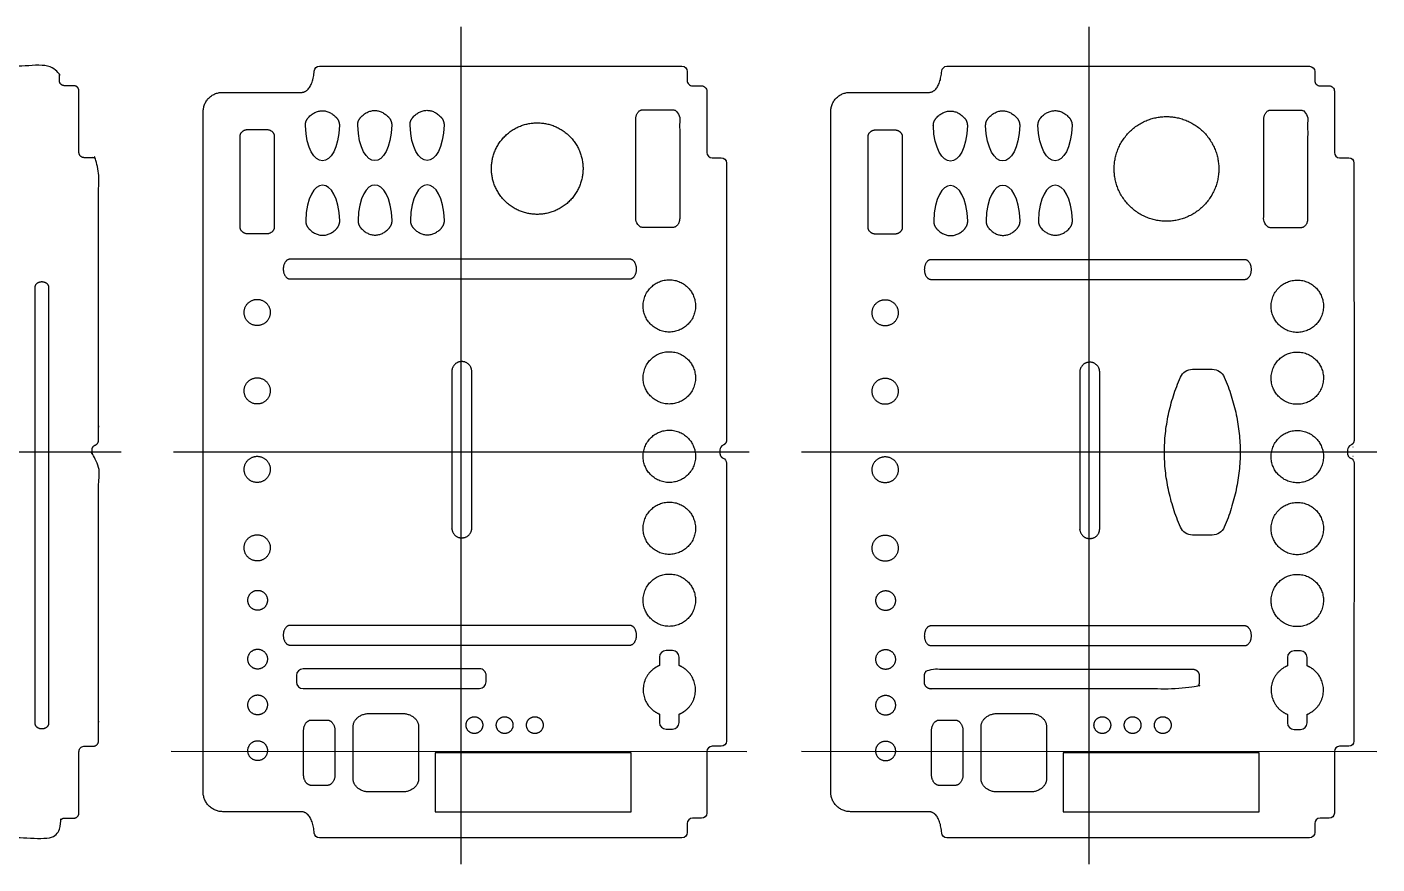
# Model space of a CAD drawing. Header units: inches. Extents: x -39 to 46.7, y -58 to 11.1.
# Drawn here: x 13.2 to 39, y -36.62 to -20.62 of the extents above; entities that cross this region are included whole.
import ezdxf

# ---------------------------------------------------------------- set-up
doc = ezdxf.new("R2010")
doc.units = ezdxf.units.IN
doc.header["$MEASUREMENT"] = 0
for name, color, linetype, true_color in [('Guides', 1, 'Continuous', 0xff0000), ('Pockets', 123, 'Continuous', 0x3fbfbf), ('Tool Layut', 6, 'Continuous', 0xff00ff), ('Tote Outline', 96, 'Continuous', 0x007f00), ('Vertical Slots', 18, 'Continuous', 0x000000)]:
    doc.layers.add(name, color=color, linetype=linetype, true_color=true_color)

msp = doc.modelspace()

# ---------------------------------------------------------------- linework, layer by layer
at = {"layer": 'Guides'}
for p, q in [((21.5, -36.625), (21.5, -20.625)), ((33.5, -36.625), (33.5, -20.625)), ((15, -28.75), (4, -28.75)), ((27, -28.75), (16, -28.75)), ((39, -28.75), (28, -28.75)), ((15.955, -34.465, 0.38), (26.955, -34.475, 0.375)), ((28, -34.465, 0.38), (39, -34.475, 0.375))]:
    msp.add_line(p, q, dxfattribs=at)
at = {"layer": 'Pockets'}
for p, q in [((13.352, -25.603, 0.375), (13.352, -33.933, 0.375)), ((13.622, -33.933, 0.375), (13.622, -25.603, 0.375))]:
    msp.add_line(p, q, dxfattribs=at)
for points in [[(13.487, -25.499, 0.375), (13.352, -25.499, 0.375), (13.352, -25.603, 0.375)], [(13.622, -25.603, 0.375), (13.622, -25.499, 0.375), (13.487, -25.499, 0.375)], [(13.352, -33.933, 0.375), (13.352, -34.037, 0.375), (13.487, -34.037, 0.375)], [(13.487, -34.037, 0.375), (13.622, -34.037, 0.375), (13.622, -33.933, 0.375)]]:
    msp.add_rational_spline(points, [1, 0.707106781187, 1], degree=2, dxfattribs=at)
at = {"layer": 'Tool Layut'}
for p, q in [((35.474, -27.167, 0.375), (35.852, -27.167, 0.375)), ((35.852, -30.337, 0.375), (35.474, -30.337, 0.375))]:
    msp.add_line(p, q, dxfattribs=at)
for points in [[(17.439, -22.582), (17.764, -22.582)], [(29.439, -22.588), (29.764, -22.588)], [(17.277, -24.457), (17.277, -22.707)], [(17.927, -22.707), (17.927, -24.457)], [(29.277, -24.463), (29.277, -22.713)], [(29.927, -22.713), (29.927, -24.463)], [(17.764, -24.582), (17.439, -24.582)], [(29.764, -24.588), (29.439, -24.588)], [(25.289, -32.671), (25.289, -32.832)], [(25.539, -32.546), (25.414, -32.546)], [(25.664, -32.832), (25.664, -32.671)], [(37.289, -32.676), (37.289, -32.838)], [(37.539, -32.551), (37.414, -32.551)], [(37.664, -32.838), (37.664, -32.676)], [(18.352, -33.019), (18.352, -33.147)], [(21.85, -32.894), (18.477, -32.894)], [(21.977, -33.144), (21.977, -33.019)], [(18.477, -33.272), (21.852, -33.269)], [(19.748, -33.748), (20.373, -33.748)], [(25.289, -33.759), (25.289, -33.921)], [(25.664, -33.921), (25.664, -33.759)], [(31.748, -33.748), (32.373, -33.748)], [(37.289, -33.765), (37.289, -33.926)], [(37.664, -33.926), (37.664, -33.765)], [(18.638, -33.873), (18.938, -33.873)], [(19.435, -34.998), (19.435, -33.998)], [(20.685, -33.998), (20.685, -34.998)], [(25.414, -34.046), (25.539, -34.046)], [(30.638, -33.873), (30.938, -33.873)], [(31.435, -34.998), (31.435, -33.998)], [(32.685, -33.998), (32.685, -34.998)], [(37.414, -34.051), (37.539, -34.051)], [(18.488, -34.915), (18.488, -34.082)], [(19.088, -34.082), (19.088, -34.915)], [(30.488, -34.915), (30.488, -34.082)], [(31.088, -34.082), (31.088, -34.915)], [(18.938, -35.123), (18.638, -35.123)], [(20.373, -35.248), (19.748, -35.248)], [(30.938, -35.123), (30.638, -35.123)], [(32.373, -35.248), (31.748, -35.248)]]:
    msp.add_lwpolyline(points, dxfattribs=at)
for points in [[(24.75, -35.625), (24.75, -34.5), (21, -34.5), (21, -35.625)], [(36.75, -35.625), (36.75, -34.5), (33, -34.5), (33, -35.625)]]:
    msp.add_lwpolyline(points, close=True, dxfattribs=at)
at = {"layer": 'Tool Layut', "extrusion": (0, 0, -1)}
for centre, start, end in [((-35.474, -27.417, -0.375), 23.1372, 90), ((-35.852, -27.417, -0.375), 90, 157.0602), ((-35.474, -30.087, -0.375), 270, 336.8628), ((-35.852, -30.087, -0.375), 202.9398, 270)]:
    msp.add_arc(centre, 0.25, start, end, dxfattribs=at)
at = {"layer": 'Tool Layut'}
for centre, start, end in [((25.414, -32.671, 0.375), 90, 180), ((25.539, -32.671, 0.375), 0, 90), ((37.414, -32.676, 0.375), 90, 180), ((37.539, -32.676, 0.375), 0, 90), ((18.477, -33.019, 0.375), 90, 180), ((21.852, -33.019, 0.375), 0, 90.691), ((18.477, -33.147, 0.375), 180, 270), ((21.852, -33.144, 0.375), 270.0492, 0), ((25.414, -33.921, 0.375), 180, 270), ((25.539, -33.921, 0.375), 270, 0), ((37.414, -33.926, 0.375), 180, 270), ((37.539, -33.926, 0.375), 270, 0)]:
    msp.add_arc(centre, 0.125, start, end, dxfattribs=at)
for points, weights in [([(18.522, -22.506, 0.375), (18.519, -22.423, 0.375), (18.582, -22.354, 0.375)], [1, 0.948210429567, 1]), ([(18.582, -22.354, 0.375), (18.843, -22.073, 0.375), (19.108, -22.349, 0.375)], [0.938091223036, 0.770324102515, 0.935494389006]), ([(19.108, -22.349, 0.375), (19.174, -22.417, 0.375), (19.172, -22.502, 0.375)], [1, 0.946883897778, 1]), ([(19.522, -22.502, 0.375), (19.519, -22.419, 0.375), (19.582, -22.35, 0.375)], [1, 0.948210429567, 1]), ([(19.582, -22.35, 0.375), (19.843, -22.069, 0.375), (20.108, -22.345, 0.375)], [0.938091223036, 0.770324102515, 0.935494389006]), ([(20.108, -22.345, 0.375), (20.174, -22.413, 0.375), (20.172, -22.498, 0.375)], [1, 0.946883897778, 1]), ([(20.522, -22.499, 0.375), (20.519, -22.415, 0.375), (20.582, -22.346, 0.375)], [1, 0.948210429567, 1]), ([(20.582, -22.346, 0.375), (20.843, -22.065, 0.375), (21.108, -22.341, 0.375)], [0.938091223036, 0.770324102515, 0.935494389006]), ([(21.108, -22.341, 0.375), (21.174, -22.409, 0.375), (21.172, -22.494, 0.375)], [1, 0.946883897778, 1]), ([(30.522, -22.512, 0.375), (30.519, -22.428, 0.375), (30.582, -22.36, 0.375)], [1, 0.948210429567, 1]), ([(30.582, -22.36, 0.375), (30.843, -22.079, 0.375), (31.108, -22.354, 0.375)], [0.938091223036, 0.770324102515, 0.935494389006]), ([(31.108, -22.354, 0.375), (31.174, -22.423, 0.375), (31.172, -22.508, 0.375)], [1, 0.946883897778, 1]), ([(31.522, -22.508, 0.375), (31.519, -22.425, 0.375), (31.582, -22.356, 0.375)], [1, 0.948210429567, 1]), ([(31.582, -22.356, 0.375), (31.843, -22.075, 0.375), (32.108, -22.351, 0.375)], [0.938091223036, 0.770324102515, 0.935494389006]), ([(32.108, -22.351, 0.375), (32.174, -22.419, 0.375), (32.172, -22.504, 0.375)], [1, 0.946883897778, 1]), ([(32.522, -22.504, 0.375), (32.519, -22.421, 0.375), (32.582, -22.352, 0.375)], [1, 0.948210429567, 1]), ([(32.582, -22.352, 0.375), (32.843, -22.071, 0.375), (33.108, -22.347, 0.375)], [0.938091223036, 0.770324102515, 0.935494389006]), ([(33.108, -22.347, 0.375), (33.174, -22.415, 0.375), (33.172, -22.5, 0.375)], [1, 0.946883897778, 1]), ([(17.277, -22.707, 0.375), (17.277, -22.582, 0.375), (17.439, -22.582, 0.375)], [1, 0.707106781187, 1]), ([(17.764, -22.582, 0.375), (17.927, -22.582, 0.375), (17.927, -22.707, 0.375)], [1, 0.707106781187, 1]), ([(29.277, -22.713, 0.375), (29.277, -22.588, 0.375), (29.439, -22.588, 0.375)], [1, 0.707106781187, 1]), ([(29.764, -22.588, 0.375), (29.927, -22.588, 0.375), (29.927, -22.713, 0.375)], [1, 0.707106781187, 1]), ([(17.439, -24.582, 0.375), (17.277, -24.582, 0.375), (17.277, -24.457, 0.375)], [1, 0.707106781187, 1]), ([(17.927, -24.457, 0.375), (17.927, -24.582, 0.375), (17.764, -24.582, 0.375)], [1, 0.707106781187, 1]), ([(18.529, -24.329, 0.375), (18.527, -24.413, 0.375), (18.591, -24.481, 0.375)], [1, 0.948210429567, 1]), ([(18.591, -24.481, 0.375), (18.854, -24.76, 0.375), (19.117, -24.482, 0.375)], [0.938091223036, 0.770324102515, 0.935494389006]), ([(19.117, -24.482, 0.375), (19.182, -24.413, 0.375), (19.179, -24.329, 0.375)], [1, 0.946883897778, 1]), ([(19.529, -24.325, 0.375), (19.527, -24.409, 0.375), (19.591, -24.477, 0.375)], [1, 0.948210429567, 1]), ([(19.591, -24.477, 0.375), (19.854, -24.756, 0.375), (20.117, -24.478, 0.375)], [0.938091223036, 0.770324102515, 0.935494389006]), ([(20.117, -24.478, 0.375), (20.182, -24.41, 0.375), (20.179, -24.325, 0.375)], [1, 0.946883897778, 1]), ([(20.529, -24.321, 0.375), (20.527, -24.405, 0.375), (20.591, -24.473, 0.375)], [1, 0.948210429567, 1]), ([(20.591, -24.473, 0.375), (20.854, -24.752, 0.375), (21.117, -24.474, 0.375)], [0.938091223036, 0.770324102515, 0.935494389006]), ([(21.117, -24.474, 0.375), (21.182, -24.406, 0.375), (21.179, -24.321, 0.375)], [1, 0.946883897778, 1]), ([(29.439, -24.588, 0.375), (29.277, -24.588, 0.375), (29.277, -24.463, 0.375)], [1, 0.707106781187, 1]), ([(29.927, -24.463, 0.375), (29.927, -24.588, 0.375), (29.764, -24.588, 0.375)], [1, 0.707106781187, 1]), ([(30.529, -24.335, 0.375), (30.527, -24.419, 0.375), (30.591, -24.487, 0.375)], [1, 0.948210429567, 1]), ([(30.591, -24.487, 0.375), (30.854, -24.766, 0.375), (31.117, -24.488, 0.375)], [0.938091223036, 0.770324102515, 0.935494389006]), ([(31.117, -24.488, 0.375), (31.182, -24.419, 0.375), (31.179, -24.334, 0.375)], [1, 0.946883897778, 1]), ([(31.529, -24.331, 0.375), (31.527, -24.415, 0.375), (31.591, -24.483, 0.375)], [1, 0.948210429567, 1]), ([(31.591, -24.483, 0.375), (31.854, -24.762, 0.375), (32.117, -24.484, 0.375)], [0.938091223036, 0.770324102515, 0.935494389006]), ([(32.117, -24.484, 0.375), (32.182, -24.415, 0.375), (32.179, -24.33, 0.375)], [1, 0.946883897778, 1]), ([(32.529, -24.327, 0.375), (32.527, -24.411, 0.375), (32.591, -24.479, 0.375)], [1, 0.948210429567, 1]), ([(32.591, -24.479, 0.375), (32.854, -24.758, 0.375), (33.117, -24.48, 0.375)], [0.938091223036, 0.770324102515, 0.935494389006]), ([(33.117, -24.48, 0.375), (33.182, -24.411, 0.375), (33.179, -24.327, 0.375)], [1, 0.946883897778, 1]), ([(19.435, -33.998, 0.375), (19.435, -33.748, 0.375), (19.748, -33.748, 0.375)], [1, 0.707106781187, 1]), ([(20.373, -33.748, 0.375), (20.685, -33.748, 0.375), (20.685, -33.998, 0.375)], [1, 0.707106781187, 1]), ([(31.435, -33.998, 0.375), (31.435, -33.748, 0.375), (31.748, -33.748, 0.375)], [1, 0.707106781187, 1]), ([(32.373, -33.748, 0.375), (32.685, -33.748, 0.375), (32.685, -33.998, 0.375)], [1, 0.707106781187, 1]), ([(18.488, -34.082, 0.375), (18.488, -33.873, 0.375), (18.638, -33.873, 0.375)], [1, 0.707106781187, 1]), ([(18.938, -33.873, 0.375), (19.088, -33.873, 0.375), (19.088, -34.082, 0.375)], [1, 0.707106781187, 1]), ([(30.488, -34.082, 0.375), (30.488, -33.873, 0.375), (30.638, -33.873, 0.375)], [1, 0.707106781187, 1]), ([(30.938, -33.873, 0.375), (31.088, -33.873, 0.375), (31.088, -34.082, 0.375)], [1, 0.707106781187, 1]), ([(18.638, -35.123, 0.375), (18.488, -35.123, 0.375), (18.488, -34.915, 0.375)], [1, 0.707106781187, 1]), ([(19.088, -34.915, 0.375), (19.088, -35.123, 0.375), (18.938, -35.123, 0.375)], [1, 0.707106781187, 1]), ([(19.748, -35.248, 0.375), (19.435, -35.248, 0.375), (19.435, -34.998, 0.375)], [1, 0.707106781187, 1]), ([(20.685, -34.998, 0.375), (20.685, -35.248, 0.375), (20.373, -35.248, 0.375)], [1, 0.707106781187, 1]), ([(30.638, -35.123, 0.375), (30.488, -35.123, 0.375), (30.488, -34.915, 0.375)], [1, 0.707106781187, 1]), ([(31.088, -34.915, 0.375), (31.088, -35.123, 0.375), (30.938, -35.123, 0.375)], [1, 0.707106781187, 1]), ([(31.748, -35.248, 0.375), (31.435, -35.248, 0.375), (31.435, -34.998, 0.375)], [1, 0.707106781187, 1]), ([(32.685, -34.998, 0.375), (32.685, -35.248, 0.375), (32.373, -35.248, 0.375)], [1, 0.707106781187, 1])]:
    msp.add_rational_spline(points, weights, degree=2, dxfattribs=at)
for points, weights, knots in [([(24.837, -22.381, 0.375), (24.837, -23.332, 0.375), (24.837, -24.283, 0.375), (24.837, -24.457, 0.375), (24.971, -24.457, 0.375), (25.337, -24.457, 0.375), (25.541, -24.457, 0.375), (25.675, -24.457, 0.375), (25.675, -24.283, 0.375), (25.675, -23.332, 0.375), (25.675, -22.381, 0.375), (25.675, -22.207, 0.375), (25.541, -22.207, 0.375), (25.337, -22.207, 0.375), (24.971, -22.207, 0.375), (24.837, -22.207, 0.375), (24.837, -22.381, 0.375)], [1, 1, 1, 0.707106781187, 1, 1, 1, 0.707106781187, 1, 1, 1, 0.707106781187, 1, 1, 1, 0.707106781187, 1], [0, 0, 0, 1.901924, 1.901924, 2.175302, 2.175302, 3.126264, 3.126264, 3.399643, 3.399643, 5.301566, 5.301566, 5.574945, 5.574945, 6.525907, 6.525907, 6.799285, 6.799285, 6.799285]), ([(33.977, -23.338, 0.375), (33.977, -24.338, 0.375), (34.977, -24.338, 0.375), (35.977, -24.338, 0.375), (35.977, -23.338, 0.375), (35.977, -22.338, 0.375), (34.977, -22.338, 0.375), (33.977, -22.338, 0.375), (33.977, -23.338, 0.375)], [1, 0.707106781187, 1, 0.707106781187, 1, 0.707106781187, 1, 0.707106781187, 1], [0, 0, 0, 2.356194, 2.356194, 4.712389, 4.712389, 7.068583, 7.068583, 9.424778, 9.424778, 9.424778]), ([(36.837, -22.387, 0.375), (36.837, -23.338, 0.375), (36.837, -24.289, 0.375), (36.837, -24.463, 0.375), (36.971, -24.463, 0.375), (37.337, -24.463, 0.375), (37.541, -24.463, 0.375), (37.675, -24.463, 0.375), (37.675, -24.289, 0.375), (37.675, -23.338, 0.375), (37.675, -22.387, 0.375), (37.675, -22.213, 0.375), (37.541, -22.213, 0.375), (37.337, -22.213, 0.375), (36.971, -22.213, 0.375), (36.837, -22.213, 0.375), (36.837, -22.387, 0.375)], [1, 1, 1, 0.707106781187, 1, 1, 1, 0.707106781187, 1, 1, 1, 0.707106781187, 1, 1, 1, 0.707106781187, 1], [0, 0, 0, 1.901924, 1.901924, 2.175302, 2.175302, 3.126264, 3.126264, 3.399643, 3.399643, 5.301566, 5.301566, 5.574945, 5.574945, 6.525907, 6.525907, 6.799285, 6.799285, 6.799285]), ([(22.078, -23.332, 0.375), (22.078, -24.207, 0.375), (22.953, -24.207, 0.375), (23.828, -24.207, 0.375), (23.828, -23.332, 0.375), (23.828, -22.457, 0.375), (22.953, -22.457, 0.375), (22.078, -22.457, 0.375), (22.078, -23.332, 0.375)], [1, 0.707106781187, 1, 0.707106781187, 1, 0.707106781187, 1, 0.707106781187, 1], [0, 0, 0, 2.356194, 2.356194, 4.712389, 4.712389, 7.068583, 7.068583, 9.424778, 9.424778, 9.424778]), ([(25.91, -25.707, 0.375), (25.66, -25.274, 0.375), (25.227, -25.524, 0.375), (24.794, -25.774, 0.375), (25.044, -26.207, 0.375), (25.294, -26.64, 0.375), (25.727, -26.39, 0.375), (26.16, -26.14, 0.375), (25.91, -25.707, 0.375)], [1, 0.707106781187, 1, 0.707106781187, 1, 0.707106781187, 1, 0.707106781187, 1], [0, 0, 0, 0.680175, 0.680175, 1.36035, 1.36035, 2.040524, 2.040524, 2.720699, 2.720699, 2.720699]), ([(37.91, -25.713, 0.375), (37.66, -25.28, 0.375), (37.227, -25.53, 0.375), (36.794, -25.78, 0.375), (37.044, -26.213, 0.375), (37.294, -26.646, 0.375), (37.727, -26.396, 0.375), (38.16, -26.146, 0.375), (37.91, -25.713, 0.375)], [1, 0.707106781187, 1, 0.707106781187, 1, 0.707106781187, 1, 0.707106781187, 1], [0, 0, 0, 0.680175, 0.680175, 1.36035, 1.36035, 2.040524, 2.040524, 2.720699, 2.720699, 2.720699]), ([(17.818, -25.957, 0.375), (17.693, -25.74, 0.375), (17.477, -25.865, 0.375), (17.26, -25.99, 0.375), (17.385, -26.207, 0.375), (17.51, -26.423, 0.375), (17.727, -26.298, 0.375), (17.943, -26.173, 0.375), (17.818, -25.957, 0.375)], [1, 0.707106781187, 1, 0.707106781187, 1, 0.707106781187, 1, 0.707106781187, 1], [0, 0, 0, 0.680175, 0.680175, 1.36035, 1.36035, 2.040524, 2.040524, 2.720699, 2.720699, 2.720699]), ([(29.818, -25.963, 0.375), (29.693, -25.746, 0.375), (29.477, -25.871, 0.375), (29.26, -25.996, 0.375), (29.385, -26.213, 0.375), (29.51, -26.429, 0.375), (29.727, -26.304, 0.375), (29.943, -26.179, 0.375), (29.818, -25.963, 0.375)], [1, 0.707106781187, 1, 0.707106781187, 1, 0.707106781187, 1, 0.707106781187, 1], [0, 0, 0, 0.680175, 0.680175, 1.36035, 1.36035, 2.040524, 2.040524, 2.720699, 2.720699, 2.720699]), ([(25.91, -27.082, 0.375), (25.66, -26.649, 0.375), (25.227, -26.899, 0.375), (24.794, -27.149, 0.375), (25.044, -27.582, 0.375), (25.294, -28.015, 0.375), (25.727, -27.765, 0.375), (26.16, -27.515, 0.375), (25.91, -27.082, 0.375)], [1, 0.707106781187, 1, 0.707106781187, 1, 0.707106781187, 1, 0.707106781187, 1], [0, 0, 0, 0.680175, 0.680175, 1.36035, 1.36035, 2.040524, 2.040524, 2.720699, 2.720699, 2.720699]), ([(37.91, -27.088, 0.375), (37.66, -26.655, 0.375), (37.227, -26.905, 0.375), (36.794, -27.155, 0.375), (37.044, -27.588, 0.375), (37.294, -28.021, 0.375), (37.727, -27.771, 0.375), (38.16, -27.521, 0.375), (37.91, -27.088, 0.375)], [1, 0.707106781187, 1, 0.707106781187, 1, 0.707106781187, 1, 0.707106781187, 1], [0, 0, 0, 0.680175, 0.680175, 1.36035, 1.36035, 2.040524, 2.040524, 2.720699, 2.720699, 2.720699]), ([(17.818, -27.457, 0.375), (17.693, -27.24, 0.375), (17.477, -27.365, 0.375), (17.26, -27.49, 0.375), (17.385, -27.707, 0.375), (17.51, -27.923, 0.375), (17.727, -27.798, 0.375), (17.943, -27.673, 0.375), (17.818, -27.457, 0.375)], [1, 0.707106781187, 1, 0.707106781187, 1, 0.707106781187, 1, 0.707106781187, 1], [0, 0, 0, 0.680175, 0.680175, 1.36035, 1.36035, 2.040524, 2.040524, 2.720699, 2.720699, 2.720699]), ([(29.818, -27.463, 0.375), (29.693, -27.246, 0.375), (29.477, -27.371, 0.375), (29.26, -27.496, 0.375), (29.385, -27.713, 0.375), (29.51, -27.929, 0.375), (29.727, -27.804, 0.375), (29.943, -27.679, 0.375), (29.818, -27.463, 0.375)], [1, 0.707106781187, 1, 0.707106781187, 1, 0.707106781187, 1, 0.707106781187, 1], [0, 0, 0, 0.680175, 0.680175, 1.36035, 1.36035, 2.040524, 2.040524, 2.720699, 2.720699, 2.720699]), ([(25.91, -28.582, 0.375), (25.66, -28.149, 0.375), (25.227, -28.399, 0.375), (24.794, -28.649, 0.375), (25.044, -29.082, 0.375), (25.294, -29.515, 0.375), (25.727, -29.265, 0.375), (26.16, -29.015, 0.375), (25.91, -28.582, 0.375)], [1, 0.707106781187, 1, 0.707106781187, 1, 0.707106781187, 1, 0.707106781187, 1], [0, 0, 0, 0.680175, 0.680175, 1.36035, 1.36035, 2.040524, 2.040524, 2.720699, 2.720699, 2.720699]), ([(37.91, -28.588, 0.375), (37.66, -28.155, 0.375), (37.227, -28.405, 0.375), (36.794, -28.655, 0.375), (37.044, -29.088, 0.375), (37.294, -29.521, 0.375), (37.727, -29.271, 0.375), (38.16, -29.021, 0.375), (37.91, -28.588, 0.375)], [1, 0.707106781187, 1, 0.707106781187, 1, 0.707106781187, 1, 0.707106781187, 1], [0, 0, 0, 0.680175, 0.680175, 1.36035, 1.36035, 2.040524, 2.040524, 2.720699, 2.720699, 2.720699]), ([(17.818, -28.957, 0.375), (17.693, -28.74, 0.375), (17.477, -28.865, 0.375), (17.26, -28.99, 0.375), (17.385, -29.207, 0.375), (17.51, -29.423, 0.375), (17.727, -29.298, 0.375), (17.943, -29.173, 0.375), (17.818, -28.957, 0.375)], [1, 0.707106781187, 1, 0.707106781187, 1, 0.707106781187, 1, 0.707106781187, 1], [0, 0, 0, 0.680175, 0.680175, 1.36035, 1.36035, 2.040524, 2.040524, 2.720699, 2.720699, 2.720699]), ([(29.818, -28.963, 0.375), (29.693, -28.746, 0.375), (29.477, -28.871, 0.375), (29.26, -28.996, 0.375), (29.385, -29.213, 0.375), (29.51, -29.429, 0.375), (29.727, -29.304, 0.375), (29.943, -29.179, 0.375), (29.818, -28.963, 0.375)], [1, 0.707106781187, 1, 0.707106781187, 1, 0.707106781187, 1, 0.707106781187, 1], [0, 0, 0, 0.680175, 0.680175, 1.36035, 1.36035, 2.040524, 2.040524, 2.720699, 2.720699, 2.720699]), ([(25.91, -29.957, 0.375), (25.66, -29.524, 0.375), (25.227, -29.774, 0.375), (24.794, -30.024, 0.375), (25.044, -30.457, 0.375), (25.294, -30.89, 0.375), (25.727, -30.64, 0.375), (26.16, -30.39, 0.375), (25.91, -29.957, 0.375)], [1, 0.707106781187, 1, 0.707106781187, 1, 0.707106781187, 1, 0.707106781187, 1], [0, 0, 0, 0.680175, 0.680175, 1.36035, 1.36035, 2.040524, 2.040524, 2.720699, 2.720699, 2.720699]), ([(37.91, -29.963, 0.375), (37.66, -29.53, 0.375), (37.227, -29.78, 0.375), (36.794, -30.03, 0.375), (37.044, -30.463, 0.375), (37.294, -30.896, 0.375), (37.727, -30.646, 0.375), (38.16, -30.396, 0.375), (37.91, -29.963, 0.375)], [1, 0.707106781187, 1, 0.707106781187, 1, 0.707106781187, 1, 0.707106781187, 1], [0, 0, 0, 0.680175, 0.680175, 1.36035, 1.36035, 2.040524, 2.040524, 2.720699, 2.720699, 2.720699]), ([(17.818, -30.457, 0.375), (17.693, -30.24, 0.375), (17.477, -30.365, 0.375), (17.26, -30.49, 0.375), (17.385, -30.707, 0.375), (17.51, -30.923, 0.375), (17.727, -30.798, 0.375), (17.943, -30.673, 0.375), (17.818, -30.457, 0.375)], [1, 0.707106781187, 1, 0.707106781187, 1, 0.707106781187, 1, 0.707106781187, 1], [0, 0, 0, 0.680175, 0.680175, 1.36035, 1.36035, 2.040524, 2.040524, 2.720699, 2.720699, 2.720699]), ([(29.818, -30.463, 0.375), (29.693, -30.246, 0.375), (29.477, -30.371, 0.375), (29.26, -30.496, 0.375), (29.385, -30.713, 0.375), (29.51, -30.929, 0.375), (29.727, -30.804, 0.375), (29.943, -30.679, 0.375), (29.818, -30.463, 0.375)], [1, 0.707106781187, 1, 0.707106781187, 1, 0.707106781187, 1, 0.707106781187, 1], [0, 0, 0, 0.680175, 0.680175, 1.36035, 1.36035, 2.040524, 2.040524, 2.720699, 2.720699, 2.720699]), ([(25.91, -31.332, 0.375), (25.66, -30.899, 0.375), (25.227, -31.149, 0.375), (24.794, -31.399, 0.375), (25.044, -31.832, 0.375), (25.294, -32.265, 0.375), (25.727, -32.015, 0.375), (26.16, -31.765, 0.375), (25.91, -31.332, 0.375)], [1, 0.707106781187, 1, 0.707106781187, 1, 0.707106781187, 1, 0.707106781187, 1], [0, 0, 0, 0.680175, 0.680175, 1.36035, 1.36035, 2.040524, 2.040524, 2.720699, 2.720699, 2.720699]), ([(37.91, -31.338, 0.375), (37.66, -30.905, 0.375), (37.227, -31.155, 0.375), (36.794, -31.405, 0.375), (37.044, -31.838, 0.375), (37.294, -32.271, 0.375), (37.727, -32.021, 0.375), (38.16, -31.771, 0.375), (37.91, -31.338, 0.375)], [1, 0.707106781187, 1, 0.707106781187, 1, 0.707106781187, 1, 0.707106781187, 1], [0, 0, 0, 0.680175, 0.680175, 1.36035, 1.36035, 2.040524, 2.040524, 2.720699, 2.720699, 2.720699]), ([(17.773, -31.489, 0.375), (17.679, -31.324, 0.375), (17.517, -31.419, 0.375), (17.354, -31.514, 0.375), (17.448, -31.679, 0.375), (17.542, -31.843, 0.375), (17.704, -31.748, 0.375), (17.866, -31.653, 0.375), (17.773, -31.489, 0.375)], [1, 0.707106781187, 1, 0.707106781187, 1, 0.707106781187, 1, 0.707106781187, 1], [0, 0, 0, 0.680175, 0.680175, 1.36035, 1.36035, 2.040524, 2.040524, 2.720699, 2.720699, 2.720699]), ([(29.773, -31.495, 0.375), (29.679, -31.33, 0.375), (29.517, -31.425, 0.375), (29.354, -31.52, 0.375), (29.448, -31.685, 0.375), (29.542, -31.849, 0.375), (29.704, -31.754, 0.375), (29.866, -31.659, 0.375), (29.773, -31.495, 0.375)], [1, 0.707106781187, 1, 0.707106781187, 1, 0.707106781187, 1, 0.707106781187, 1], [0, 0, 0, 0.680175, 0.680175, 1.36035, 1.36035, 2.040524, 2.040524, 2.720699, 2.720699, 2.720699]), ([(17.773, -32.614, 0.375), (17.679, -32.449, 0.375), (17.517, -32.544, 0.375), (17.354, -32.639, 0.375), (17.448, -32.804, 0.375), (17.542, -32.968, 0.375), (17.704, -32.873, 0.375), (17.866, -32.778, 0.375), (17.773, -32.614, 0.375)], [1, 0.707106781187, 1, 0.707106781187, 1, 0.707106781187, 1, 0.707106781187, 1], [0, 0, 0, 0.680175, 0.680175, 1.36035, 1.36035, 2.040524, 2.040524, 2.720699, 2.720699, 2.720699]), ([(29.773, -32.62, 0.375), (29.679, -32.455, 0.375), (29.517, -32.55, 0.375), (29.354, -32.645, 0.375), (29.448, -32.81, 0.375), (29.542, -32.974, 0.375), (29.704, -32.879, 0.375), (29.866, -32.784, 0.375), (29.773, -32.62, 0.375)], [1, 0.707106781187, 1, 0.707106781187, 1, 0.707106781187, 1, 0.707106781187, 1], [0, 0, 0, 0.680175, 0.680175, 1.36035, 1.36035, 2.040524, 2.040524, 2.720699, 2.720699, 2.720699]), ([(25.289, -32.832, 0.375), (25.257, -32.845, 0.375), (25.227, -32.862, 0.375), (24.794, -33.112, 0.375), (25.044, -33.546, 0.375), (25.13, -33.694, 0.375), (25.289, -33.759, 0.375)], [0.949246954989, 0.971934124025, 1, 0.707106781187, 1, 0.875252966916, 0.856768703085], [3.335697, 3.335697, 3.335697, 3.400874, 3.400874, 4.081049, 4.081049, 4.370744, 4.370744, 4.370744]), ([(25.664, -33.759, 0.375), (25.697, -33.746, 0.375), (25.727, -33.729, 0.375), (26.16, -33.479, 0.375), (25.91, -33.046, 0.375), (25.824, -32.897, 0.375), (25.664, -32.832, 0.375)], [0.949246954989, 0.971934124025, 1, 0.707106781187, 1, 0.875252966916, 0.856768703085], [5.211418, 5.211418, 5.211418, 5.276595, 5.276595, 5.956769, 5.956769, 6.246465, 6.246465, 6.246465]), ([(35.477, -32.9, 0.375), (32.164, -32.9, 0.375), (30.477, -32.9, 0.375), (30.352, -32.9, 0.375), (30.352, -33.025, 0.375), (30.352, -33.089, 0.375), (30.352, -33.153, 0.375), (30.352, -33.278, 0.375), (30.477, -33.278, 0.375), (32.164, -33.277, 0.375), (35.479, -33.275, 0.375), (35.603, -33.275, 0.375), (35.603, -33.15, 0.375), (35.603, -33.088, 0.375), (35.603, -33.025, 0.375), (35.603, -32.973, 0.375), (35.566, -32.936, 0.375), (35.529, -32.9, 0.375), (35.477, -32.9, 0.375)], [1, 1, 1, 0.707106781187, 1, 1, 1, 0.707106781187, 1, 1, 1, 0.707410494927, 1, 1, 1, 0.922721547255, 1, 0.922721547255, 1], [4.075864, 4.075864, 4.075864, 7.449357, 7.449357, 7.645706, 7.645706, 7.773714, 7.773714, 7.970063, 7.970063, 11.345171, 11.345171, 11.541413, 11.541413, 11.66652, 11.66652, 11.765449, 11.765449, 11.864377, 11.864377, 11.864377]), ([(37.289, -32.838, 0.375), (37.257, -32.851, 0.375), (37.227, -32.868, 0.375), (36.794, -33.118, 0.375), (37.044, -33.551, 0.375), (37.13, -33.7, 0.375), (37.289, -33.765, 0.375)], [0.949246954989, 0.971934124025, 1, 0.707106781187, 1, 0.875252966916, 0.856768703085], [3.335697, 3.335697, 3.335697, 3.400874, 3.400874, 4.081049, 4.081049, 4.370744, 4.370744, 4.370744]), ([(37.664, -33.765, 0.375), (37.697, -33.752, 0.375), (37.727, -33.734, 0.375), (38.16, -33.484, 0.375), (37.91, -33.051, 0.375), (37.824, -32.902, 0.375), (37.664, -32.838, 0.375)], [0.949246954989, 0.971934124025, 1, 0.707106781187, 1, 0.875252966916, 0.856768703085], [5.211418, 5.211418, 5.211418, 5.276595, 5.276595, 5.956769, 5.956769, 6.246465, 6.246465, 6.246465]), ([(17.773, -33.489, 0.375), (17.679, -33.324, 0.375), (17.517, -33.419, 0.375), (17.354, -33.514, 0.375), (17.448, -33.679, 0.375), (17.542, -33.843, 0.375), (17.704, -33.748, 0.375), (17.866, -33.653, 0.375), (17.773, -33.489, 0.375)], [1, 0.707106781187, 1, 0.707106781187, 1, 0.707106781187, 1, 0.707106781187, 1], [0, 0, 0, 0.680175, 0.680175, 1.36035, 1.36035, 2.040524, 2.040524, 2.720699, 2.720699, 2.720699]), ([(29.773, -33.495, 0.375), (29.679, -33.33, 0.375), (29.517, -33.425, 0.375), (29.354, -33.52, 0.375), (29.448, -33.685, 0.375), (29.542, -33.849, 0.375), (29.704, -33.754, 0.375), (29.866, -33.659, 0.375), (29.773, -33.495, 0.375)], [1, 0.707106781187, 1, 0.707106781187, 1, 0.707106781187, 1, 0.707106781187, 1], [0, 0, 0, 0.680175, 0.680175, 1.36035, 1.36035, 2.040524, 2.040524, 2.720699, 2.720699, 2.720699]), ([(21.752, -34.13, 0.38), (21.912, -34.13, 0.38), (21.912, -33.97, 0.38), (21.912, -33.81, 0.38), (21.752, -33.81, 0.38), (21.592, -33.81, 0.38), (21.592, -33.97, 0.38), (21.592, -34.13, 0.38), (21.752, -34.13, 0.38)], [1, 0.707106781187, 1, 0.707106781187, 1, 0.707106781187, 1, 0.707106781187, 1], [0, 0, 0, 0.1963495, 0.1963495, 0.3926991, 0.3926991, 0.5890486, 0.5890486, 0.7853982, 0.7853982, 0.7853982]), ([(22.33, -34.13, 0.38), (22.49, -34.13, 0.38), (22.49, -33.97, 0.38), (22.49, -33.81, 0.38), (22.33, -33.81, 0.38), (22.17, -33.81, 0.38), (22.17, -33.97, 0.38), (22.17, -34.13, 0.38), (22.33, -34.13, 0.38)], [1, 0.707106781187, 1, 0.707106781187, 1, 0.707106781187, 1, 0.707106781187, 1], [0, 0, 0, 0.1963495, 0.1963495, 0.3926991, 0.3926991, 0.5890486, 0.5890486, 0.7853982, 0.7853982, 0.7853982]), ([(22.907, -34.13, 0.38), (23.067, -34.13, 0.38), (23.067, -33.97, 0.38), (23.067, -33.81, 0.38), (22.907, -33.81, 0.38), (22.747, -33.81, 0.38), (22.747, -33.97, 0.38), (22.747, -34.13, 0.38), (22.907, -34.13, 0.38)], [1, 0.707106781187, 1, 0.707106781187, 1, 0.707106781187, 1, 0.707106781187, 1], [0, 0, 0, 0.1963495, 0.1963495, 0.3926991, 0.3926991, 0.5890486, 0.5890486, 0.7853982, 0.7853982, 0.7853982]), ([(33.752, -34.13, 0.38), (33.912, -34.13, 0.38), (33.912, -33.97, 0.38), (33.912, -33.81, 0.38), (33.752, -33.81, 0.38), (33.592, -33.81, 0.38), (33.592, -33.97, 0.38), (33.592, -34.13, 0.38), (33.752, -34.13, 0.38)], [1, 0.707106781187, 1, 0.707106781187, 1, 0.707106781187, 1, 0.707106781187, 1], [0, 0, 0, 0.1963495, 0.1963495, 0.3926991, 0.3926991, 0.5890486, 0.5890486, 0.7853982, 0.7853982, 0.7853982]), ([(34.33, -34.13, 0.38), (34.49, -34.13, 0.38), (34.49, -33.97, 0.38), (34.49, -33.81, 0.38), (34.33, -33.81, 0.38), (34.17, -33.81, 0.38), (34.17, -33.97, 0.38), (34.17, -34.13, 0.38), (34.33, -34.13, 0.38)], [1, 0.707106781187, 1, 0.707106781187, 1, 0.707106781187, 1, 0.707106781187, 1], [0, 0, 0, 0.1963495, 0.1963495, 0.3926991, 0.3926991, 0.5890486, 0.5890486, 0.7853982, 0.7853982, 0.7853982]), ([(34.907, -34.13, 0.38), (35.067, -34.13, 0.38), (35.067, -33.97, 0.38), (35.067, -33.81, 0.38), (34.907, -33.81, 0.38), (34.747, -33.81, 0.38), (34.747, -33.97, 0.38), (34.747, -34.13, 0.38), (34.907, -34.13, 0.38)], [1, 0.707106781187, 1, 0.707106781187, 1, 0.707106781187, 1, 0.707106781187, 1], [0, 0, 0, 0.1963495, 0.1963495, 0.3926991, 0.3926991, 0.5890486, 0.5890486, 0.7853982, 0.7853982, 0.7853982]), ([(17.773, -34.364, 0.375), (17.679, -34.199, 0.375), (17.517, -34.294, 0.375), (17.354, -34.389, 0.375), (17.448, -34.554, 0.375), (17.542, -34.718, 0.375), (17.704, -34.623, 0.375), (17.866, -34.528, 0.375), (17.773, -34.364, 0.375)], [1, 0.707106781187, 1, 0.707106781187, 1, 0.707106781187, 1, 0.707106781187, 1], [0, 0, 0, 0.680175, 0.680175, 1.36035, 1.36035, 2.040524, 2.040524, 2.720699, 2.720699, 2.720699]), ([(29.773, -34.37, 0.375), (29.679, -34.205, 0.375), (29.517, -34.3, 0.375), (29.354, -34.395, 0.375), (29.448, -34.56, 0.375), (29.542, -34.724, 0.375), (29.704, -34.629, 0.375), (29.866, -34.534, 0.375), (29.773, -34.37, 0.375)], [1, 0.707106781187, 1, 0.707106781187, 1, 0.707106781187, 1, 0.707106781187, 1], [0, 0, 0, 0.680175, 0.680175, 1.36035, 1.36035, 2.040524, 2.040524, 2.720699, 2.720699, 2.720699])]:
    msp.add_rational_spline(points, weights, degree=2, knots=knots, dxfattribs=at)
for points, degree in [([(19.172, -22.502, 0.375), (19.148, -23.408, 0.375), (18.555, -23.411, 0.375), (18.522, -22.506, 0.375)], 3), ([(20.172, -22.498, 0.375), (20.148, -23.404, 0.375), (19.555, -23.407, 0.375), (19.522, -22.502, 0.375)], 3), ([(21.172, -22.494, 0.375), (21.148, -23.4, 0.375), (20.555, -23.403, 0.375), (20.522, -22.499, 0.375)], 3), ([(31.172, -22.508, 0.375), (31.148, -23.414, 0.375), (30.555, -23.416, 0.375), (30.522, -22.512, 0.375)], 3), ([(32.172, -22.504, 0.375), (32.148, -23.41, 0.375), (31.555, -23.413, 0.375), (31.522, -22.508, 0.375)], 3), ([(33.172, -22.5, 0.375), (33.148, -23.406, 0.375), (32.555, -23.409, 0.375), (32.522, -22.504, 0.375)], 3), ([(19.179, -24.329, 0.375), (19.148, -23.423, 0.375), (18.555, -23.425, 0.375), (18.529, -24.329, 0.375)], 3), ([(20.179, -24.325, 0.375), (20.148, -23.419, 0.375), (19.555, -23.421, 0.375), (19.529, -24.325, 0.375)], 3), ([(21.179, -24.321, 0.375), (21.148, -23.415, 0.375), (20.555, -23.417, 0.375), (20.529, -24.321, 0.375)], 3), ([(31.179, -24.334, 0.375), (31.148, -23.429, 0.375), (30.555, -23.43, 0.375), (30.529, -24.335, 0.375)], 3), ([(32.179, -24.33, 0.375), (32.148, -23.425, 0.375), (31.555, -23.427, 0.375), (31.529, -24.331, 0.375)], 3), ([(33.179, -24.327, 0.375), (33.148, -23.421, 0.375), (32.555, -23.423, 0.375), (32.529, -24.327, 0.375)], 3), ([(35.244, -30.185, 0.375), (34.632, -28.752, 0.375), (35.244, -27.318, 0.375)], 2), ([(36.082, -27.319, 0.375), (36.688, -28.752, 0.375), (36.082, -30.184, 0.375)], 2)]:
    msp.add_open_spline(points, degree=degree, dxfattribs=at)
at = {"layer": 'Tote Outline'}
for p, q in [((16.945, -21.875, 0.375), (18.444, -21.875, 0.375)), ((25.919, -21.75, 0.375), (26.094, -21.75, 0.375)), ((26.194, -21.85, 0.375), (26.194, -23.025, 0.375)), ((28.937, -21.875, 0.375), (30.436, -21.875, 0.375)), ((37.911, -21.75, 0.375), (38.086, -21.75, 0.375)), ((38.186, -21.85, 0.375), (38.186, -23.025, 0.375)), ((16.569, -35.25, 0.375), (16.569, -22.25, 0.375)), ((28.561, -35.25, 0.375), (28.561, -22.25, 0.375)), ((26.294, -23.125, 0.375), (26.469, -23.125, 0.375)), ((38.286, -23.125, 0.375), (38.46, -23.125, 0.375)), ((26.569, -23.225, 0.375), (26.569, -28.525, 0.375)), ((38.56, -23.225, 0.375), (38.561, -28.525, 0.375)), ((26.444, -28.71, 0.375), (26.444, -28.775, 0.375)), ((38.436, -28.71, 0.375), (38.436, -28.775, 0.375)), ((26.569, -28.96, 0.375), (26.569, -34.275, 0.375)), ((38.561, -28.96, 0.375), (38.56, -34.275, 0.375)), ((26.194, -34.475, 0.375), (26.194, -35.65, 0.375)), ((26.469, -34.375, 0.375), (26.294, -34.375, 0.375)), ((38.186, -34.475, 0.375), (38.186, -35.65, 0.375)), ((38.46, -34.375, 0.375), (38.286, -34.375, 0.375)), ((18.444, -35.625, 0.375), (16.945, -35.625, 0.375)), ((25.819, -35.85, 0.375), (25.819, -36.025, 0.375)), ((26.094, -35.75, 0.375), (25.919, -35.75, 0.375)), ((30.436, -35.625, 0.375), (28.937, -35.625, 0.375)), ((37.811, -35.85, 0.375), (37.811, -36.025, 0.375)), ((38.086, -35.75, 0.375), (37.911, -35.75, 0.375))]:
    msp.add_line(p, q, dxfattribs=at)
at = {"layer": 'Tote Outline', "extrusion": (-1.55419e-15, 1.53617e-15, -1)}
msp.add_arc((-18.791, -21.475, -0.375), 0.1, 4.3138, 90, dxfattribs=at)
at = {"layer": 'Tote Outline', "extrusion": (0, 0, -1)}
for centre, start, end in [((-25.719, -21.475, -0.375), 90, 180), ((-37.711, -21.476, -0.375), 90, 180), ((-26.094, -21.85, -0.375), 89.9135, 180), ((-38.086, -21.85, -0.375), 89.9135, 180), ((-26.469, -34.275, -0.375), 180.008, 270), ((-38.46, -34.275, -0.375), 180.008, 270), ((-25.719, -36.025, -0.375), 180, 270), ((-37.711, -36.025, -0.375), 180, 270)]:
    msp.add_arc(centre, 0.1, start, end, dxfattribs=at)
at = {"layer": 'Tote Outline', "extrusion": (-1.00065e-15, 1.49441e-15, -1)}
msp.add_arc((-30.782, -21.476, -0.375), 0.1, 4.3138, 90, dxfattribs=at)
at = {"layer": 'Tote Outline'}
for centre, start, end in [((25.919, -21.65, 0.375), 180, 270.0865), ((37.911, -21.65, 0.375), 180, 270.0865), ((26.294, -23.025, 0.375), 180, 270), ((38.286, -23.025, 0.375), 180, 270), ((26.544, -28.71, 0.375), 112.0286, 180), ((38.536, -28.71, 0.375), 112.0286, 180), ((26.294, -34.475, 0.375), 90, 180), ((38.286, -34.475, 0.375), 90, 180), ((25.919, -35.85, 0.375), 90, 180), ((37.911, -35.85, 0.375), 90, 180)]:
    msp.add_arc(centre, 0.1, start, end, dxfattribs=at)
at = {"layer": 'Tote Outline', "extrusion": (1.34029e-15, 1.66533e-15, -1)}
for centre in [(-26.469, -23.225, -0.375), (-38.46, -23.225, -0.375)]:
    msp.add_arc(centre, 0.1, 90, 179.992, dxfattribs=at)
at = {"layer": 'Tote Outline', "extrusion": (-5.65754e-15, -4.29807e-15, -1)}
msp.add_arc((-26.469, -28.96, -0.375), 0.1, 112.028, 180.008, dxfattribs=at)
at = {"layer": 'Tote Outline', "extrusion": (-5.44934e-15, -3.78348e-15, -1)}
msp.add_arc((-38.461, -28.96, -0.375), 0.1, 112.028, 180.008, dxfattribs=at)
at = {"layer": 'Tote Outline', "extrusion": (-1.11022e-15, 1.34016e-15, -1)}
msp.add_arc((-26.094, -35.65, -0.375), 0.1, 180, 270, dxfattribs=at)
at = {"layer": 'Tote Outline', "extrusion": (-1.66533e-15, 1.34016e-15, -1)}
msp.add_arc((-38.086, -35.65, -0.375), 0.1, 180, 270, dxfattribs=at)
at = {"layer": 'Tote Outline', "extrusion": (1.41478e-15, 1.66533e-15, -1)}
for centre in [(-18.791, -36.025, -0.375), (-30.782, -36.025, -0.375)]:
    msp.add_arc(centre, 0.1, 270, 355.6936, dxfattribs=at)
at = {"layer": 'Tote Outline'}
for points, weights, knots in [([(13.821, -21.648, 0.375), (13.821, -21.69, 0.375), (13.85, -21.719, 0.375), (13.88, -21.748, 0.375), (13.921, -21.748, 0.375), (14.008, -21.748, 0.375), (14.096, -21.748, 0.375), (14.137, -21.748, 0.375), (14.167, -21.777, 0.375), (14.196, -21.807, 0.375), (14.196, -21.848, 0.375), (14.196, -22.435, 0.375), (14.196, -23.023, 0.375), (14.196, -23.123, 0.375), (14.296, -23.123, 0.375), (14.383, -23.123, 0.375), (14.47, -23.123, 0.375), (14.57, -23.123, 0.375), (14.57, -23.223, 0.375), (14.571, -25.873, 0.375), (14.571, -28.523, 0.375), (14.571, -28.564, 0.375), (14.542, -28.594, 0.375), (14.527, -28.608, 0.375), (14.508, -28.616, 0.375), (14.446, -28.641, 0.375), (14.446, -28.708, 0.375), (14.446, -28.741, 0.375), (14.446, -28.773, 0.375), (14.446, -28.84, 0.375), (14.508, -28.866, 0.375), (14.571, -28.891, 0.375), (14.571, -28.958, 0.375), (14.571, -31.616, 0.375), (14.57, -34.273, 0.375), (14.57, -34.373, 0.375), (14.47, -34.373, 0.375), (14.383, -34.373, 0.375), (14.296, -34.373, 0.375), (14.196, -34.373, 0.375), (14.196, -34.473, 0.375), (14.196, -35.06, 0.375), (14.196, -35.648, 0.375), (14.196, -35.748, 0.375), (14.096, -35.748, 0.375), (14.008, -35.748, 0.375), (13.921, -35.748, 0.375), (13.821, -35.748, 0.375), (13.821, -35.848, 0.375), (13.821, -35.935, 0.375), (13.821, -36.023, 0.375), (13.821, -36.123, 0.375), (13.721, -36.123, 0.375), (10.257, -36.123, 0.375), (6.792, -36.123, 0.375), (6.699, -36.123, 0.375), (6.693, -36.03, 0.375), (6.662, -35.623, 0.375), (6.446, -35.623, 0.375), (5.508, -35.623, 0.375), (4.947, -35.623, 0.375), (4.571, -35.622, 0.375), (4.571, -35.248, 0.375), (4.571, -28.748, 0.375), (4.571, -22.248, 0.375), (4.571, -21.864, 0.375), (4.947, -21.873, 0.375), (5.508, -21.873, 0.375), (6.446, -21.873, 0.375), (6.662, -21.873, 0.375), (6.693, -21.466, 0.375), (6.7, -21.373, 0.375), (6.792, -21.373, 0.375), (10.257, -21.373, 0.375), (13.721, -21.373, 0.375), (13.821, -21.373, 0.375), (13.821, -21.473, 0.375), (13.821, -21.561, 0.375), (13.821, -21.648, 0.375)], [1, 0.923735052355, 1, 0.923735052355, 1, 1, 1, 0.923735052355, 1, 0.923735052355, 1, 1, 1, 0.707106781186, 1, 1, 1, 0.707155997279, 1, 1, 1, 0.92386621371, 1, 0.961142610731, 0.961949522277, 0.797626597308, 0.961949522277, 0.961949522277, 0.961949522277, 0.751993284982, 0.855035371436, 0.708939931754, 0.855035371436, 0.855035371436, 0.855035371436, 0.604643391935, 0.855035371436, 0.855035371436, 0.855035371436, 0.604601309297, 0.855035371436, 0.855035371436, 0.855035371436, 0.604601309297, 0.855035371436, 0.855035371436, 0.855035371436, 0.604601309297, 0.855035371436, 0.855035371436, 0.855035371436, 0.604601309297, 0.855035371436, 0.855035371436, 0.855035371436, 0.626890491037, 0.855035371436, 0.743441556371, 0.888076672808, 0.888076672808, 0.888076672808, 0.627965037556, 0.888076672808, 0.888076672808, 0.888076672808, 0.627965099572, 0.888076548777, 0.888076548777, 0.888076548777, 0.743463081718, 0.855001881588, 0.626903387053, 0.855001881588, 0.855001881588, 0.855001881588, 0.604577628397, 0.855001881588, 0.855001881588, 1], [0, 0, 0, 0.078615, 0.078615, 0.157231, 0.157231, 0.273696, 0.273696, 0.352311, 0.352311, 0.430927, 0.430927, 1.818318, 1.818318, 1.975397, 1.975397, 2.091222, 2.091222, 2.248288, 2.248288, 7.40211, 7.40211, 7.480657, 7.480657, 7.520745, 7.520745, 7.639378, 7.639378, 7.685481, 7.685481, 7.80255, 7.80255, 7.921198, 7.921198, 13.089218, 13.089218, 13.246284, 13.246284, 13.362108, 13.362108, 13.519188, 13.519188, 14.906778, 14.906778, 15.063858, 15.063858, 15.180524, 15.180524, 15.337604, 15.337604, 15.841958, 15.841958, 15.999037, 15.999037, 21.714733, 21.714733, 21.864297, 21.864297, 22.519472, 22.519472, 23.526282, 23.526282, 25.097079, 25.097079, 36.990971, 36.990971, 38.561768, 38.561768, 39.568578, 39.568578, 40.223655, 40.223655, 40.373206, 40.373206, 46.088902, 46.088902, 46.245981, 46.245981, 46.749926, 46.749926, 46.749926]), ([(26.569, -28.525, 0.375), (26.569, -28.566, 0.375), (26.54, -28.595, 0.375), (26.526, -28.61, 0.375), (26.507, -28.617, 0.375)], [1, 0.92386621371, 1, 0.961142610731, 0.961949522277], [54.1520355, 54.1520355, 54.1520355, 54.2305823, 54.2305823, 54.2706712, 54.2706712, 54.2706712]), ([(38.561, -28.525, 0.375), (38.561, -28.566, 0.375), (38.531, -28.596, 0.375), (38.517, -28.61, 0.375), (38.498, -28.618, 0.375)], [1, 0.92386621371, 1, 0.961142610731, 0.961949522277], [54.1520355, 54.1520355, 54.1520355, 54.2305823, 54.2305823, 54.2706712, 54.2706712, 54.2706712])]:
    msp.add_rational_spline(points, weights, degree=2, knots=knots, dxfattribs=at)
msp.add_open_spline([(18.791, -21.375, 0.375), (22.255, -21.375, 0.375), (25.719, -21.375, 0.375)], degree=2, dxfattribs=at)
at = {"layer": 'Tote Outline', "extrusion": (-2.31271e-19, 4.35025e-08, 1)}
msp.add_open_spline([(30.782, -21.376, 0.375), (34.246, -21.376, 0.375), (37.711, -21.376, 0.375)], degree=2, dxfattribs=at)
at = {"layer": 'Tote Outline'}
for points, weights in [([(18.444, -21.875, 0.375), (18.66, -21.875, 0.375), (18.691, -21.468, 0.375)], [0.888076548777, 0.743463081718, 0.855001881588]), ([(25.819, -21.475, 0.375), (25.819, -21.563, 0.375), (25.819, -21.65, 0.375)], [0.855001881588, 0.855001881588, 1]), ([(30.436, -21.875, 0.375), (30.652, -21.875, 0.375), (30.682, -21.468, 0.375)], [0.888076548777, 0.743463081718, 0.855001881588]), ([(37.811, -21.476, 0.375), (37.811, -21.563, 0.375), (37.811, -21.65, 0.375)], [0.855001881588, 0.855001881588, 1]), ([(16.569, -22.25, 0.375), (16.569, -21.866, 0.375), (16.945, -21.875, 0.375)], [0.888076672808, 0.627965099572, 0.888076548777]), ([(28.561, -22.25, 0.375), (28.561, -21.866, 0.375), (28.937, -21.875, 0.375)], [0.888076672808, 0.627965099572, 0.888076548777]), ([(26.444, -28.775, 0.375), (26.444, -28.842, 0.375), (26.507, -28.867, 0.375)], [0.961949522277, 0.751993284982, 0.855035371436]), ([(38.436, -28.775, 0.375), (38.436, -28.842, 0.375), (38.498, -28.868, 0.375)], [0.961949522277, 0.751993284982, 0.855035371436]), ([(16.945, -35.625, 0.375), (16.569, -35.624, 0.375), (16.569, -35.25, 0.375)], [0.888076672808, 0.627965037556, 0.888076672808]), ([(28.937, -35.625, 0.375), (28.561, -35.624, 0.375), (28.561, -35.25, 0.375)], [0.888076672808, 0.627965037556, 0.888076672808]), ([(18.691, -36.032, 0.375), (18.66, -35.625, 0.375), (18.444, -35.625, 0.375)], [0.855035371436, 0.743441556371, 0.888076672808]), ([(30.682, -36.032, 0.375), (30.652, -35.625, 0.375), (30.436, -35.625, 0.375)], [0.855035318224, 0.743441590855, 0.888076672808])]:
    msp.add_rational_spline(points, weights, degree=2, dxfattribs=at)
at = {"layer": 'Tote Outline', "extrusion": (1.60236e-17, 4.23947e-08, -1)}
msp.add_open_spline([(25.719, -36.125, 0.375), (22.255, -36.125, 0.375), (18.791, -36.125, 0.375)], degree=2, dxfattribs=at)
at = {"layer": 'Tote Outline', "extrusion": (1.60235e-17, 4.23945e-08, -1)}
msp.add_open_spline([(37.711, -36.125, 0.375), (34.246, -36.125, 0.375), (30.782, -36.125, 0.375)], degree=2, dxfattribs=at)
at = {"layer": 'Vertical Slots'}
for p, q in [((24.725, -25.065, 0.375), (18.225, -25.065, 0.375)), ((36.475, -25.074, 0.375), (30.475, -25.074, 0.375)), ((18.225, -25.44, 0.375), (24.725, -25.44, 0.375)), ((30.475, -25.449, 0.375), (36.475, -25.449, 0.375)), ((38.54, -28.65, 0.375), (38.542, -28.65, 0.375)), ((38.54, -28.829, 0.375), (38.542, -28.829, 0.375)), ((24.725, -32.065, 0.375), (18.225, -32.065, 0.375)), ((36.475, -32.074, 0.375), (30.475, -32.074, 0.375)), ((18.225, -32.44, 0.375), (24.725, -32.44, 0.375)), ((30.475, -32.449, 0.375), (36.475, -32.449, 0.375))]:
    msp.add_line(p, q, dxfattribs=at)
for points, weights, knots in [([(18.225, -25.065, 0.375), (18.1, -25.065, 0.375), (18.1, -25.252, 0.375), (18.1, -25.44, 0.375), (18.225, -25.44, 0.375)], [1, 0.707106781187, 1, 0.707106781187, 1], [13.7853982, 13.7853982, 13.7853982, 13.9817477, 13.9817477, 14.1780972, 14.1780972, 14.1780972]), ([(24.725, -25.44, 0.375), (24.85, -25.44, 0.375), (24.85, -25.252, 0.375), (24.85, -25.065, 0.375), (24.725, -25.065, 0.375)], [1, 0.707106781187, 1, 0.707106781187, 1], [20.6780972, 20.6780972, 20.6780972, 20.8744468, 20.8744468, 21.0707963, 21.0707963, 21.0707963]), ([(30.475, -25.074, 0.375), (30.35, -25.074, 0.375), (30.35, -25.262, 0.375), (30.35, -25.449, 0.375), (30.475, -25.449, 0.375)], [1, 0.707106781187, 1, 0.707106781187, 1], [19.1780972, 19.1780972, 19.1780972, 19.3744468, 19.3744468, 19.5707963, 19.5707963, 19.5707963]), ([(36.475, -25.449, 0.375), (36.6, -25.449, 0.375), (36.6, -25.262, 0.375), (36.6, -25.074, 0.375), (36.475, -25.074, 0.375)], [1, 0.707106781187, 1, 0.707106781187, 1], [25.5707963, 25.5707963, 25.5707963, 25.7671459, 25.7671459, 25.9634954, 25.9634954, 25.9634954]), ([(21.702, -27.208, 0.375), (21.702, -28.692, 0.375), (21.702, -30.203, 0.375), (21.702, -30.391, 0.375), (21.514, -30.391, 0.375), (21.512, -30.391, 0.375), (21.509, -30.391, 0.375), (21.322, -30.391, 0.375), (21.322, -30.203, 0.375), (21.322, -28.692, 0.375), (21.322, -27.208, 0.375), (21.322, -27.021, 0.375), (21.509, -27.021, 0.375), (21.513, -27.021, 0.375), (21.517, -27.021, 0.375), (21.702, -27.023, 0.375), (21.702, -27.208, 0.375)], [1, 1, 1, 0.707106781187, 1, 1, 1, 0.707106781187, 1, 1, 1, 0.707106781187, 1, 1, 1, 0.712347741037, 1], [9.831245, 9.831245, 9.831245, 12.436346, 12.436346, 12.73087, 12.73087, 12.734053, 12.734053, 13.028577, 13.028577, 15.633772, 15.633772, 15.928297, 15.928297, 15.933256, 15.933256, 16.22499, 16.22499, 16.22499]), ([(33.701, -27.221, 0.375), (33.701, -28.705, 0.375), (33.701, -30.216, 0.375), (33.701, -30.404, 0.375), (33.514, -30.404, 0.375), (33.511, -30.404, 0.375), (33.509, -30.404, 0.375), (33.321, -30.404, 0.375), (33.321, -30.216, 0.375), (33.321, -28.705, 0.375), (33.321, -27.221, 0.375), (33.321, -27.033, 0.375), (33.509, -27.033, 0.375), (33.513, -27.033, 0.375), (33.517, -27.033, 0.375), (33.701, -27.036, 0.375), (33.701, -27.221, 0.375)], [1, 1, 1, 0.707106781187, 1, 1, 1, 0.707106781187, 1, 1, 1, 0.707106781187, 1, 1, 1, 0.712347741037, 1], [9.831245, 9.831245, 9.831245, 12.436346, 12.436346, 12.73087, 12.73087, 12.734053, 12.734053, 13.028577, 13.028577, 15.633772, 15.633772, 15.928297, 15.928297, 15.933256, 15.933256, 16.22499, 16.22499, 16.22499]), ([(18.225, -32.065, 0.375), (18.1, -32.065, 0.375), (18.1, -32.252, 0.375), (18.1, -32.44, 0.375), (18.225, -32.44, 0.375)], [1, 0.707106781187, 1, 0.707106781187, 1], [13.7853982, 13.7853982, 13.7853982, 13.9817477, 13.9817477, 14.1780972, 14.1780972, 14.1780972]), ([(24.725, -32.44, 0.375), (24.85, -32.44, 0.375), (24.85, -32.252, 0.375), (24.85, -32.065, 0.375), (24.725, -32.065, 0.375)], [1, 0.707106781187, 1, 0.707106781187, 1], [20.6780972, 20.6780972, 20.6780972, 20.8744468, 20.8744468, 21.0707963, 21.0707963, 21.0707963]), ([(30.475, -32.074, 0.375), (30.35, -32.074, 0.375), (30.35, -32.262, 0.375), (30.35, -32.449, 0.375), (30.475, -32.449, 0.375)], [1, 0.707106781187, 1, 0.707106781187, 1], [18.7853982, 18.7853982, 18.7853982, 18.9817477, 18.9817477, 19.1780972, 19.1780972, 19.1780972]), ([(36.475, -32.449, 0.375), (36.6, -32.449, 0.375), (36.6, -32.262, 0.375), (36.6, -32.074, 0.375), (36.475, -32.074, 0.375)], [1, 0.707106781187, 1, 0.707106851018, 0.999999860338], [25.1780972, 25.1780972, 25.1780972, 25.3744468, 25.3744468, 25.5707963, 25.5707963, 25.5707963])]:
    msp.add_rational_spline(points, weights, degree=2, knots=knots, dxfattribs=at)

doc.saveas('drawing.dxf')
